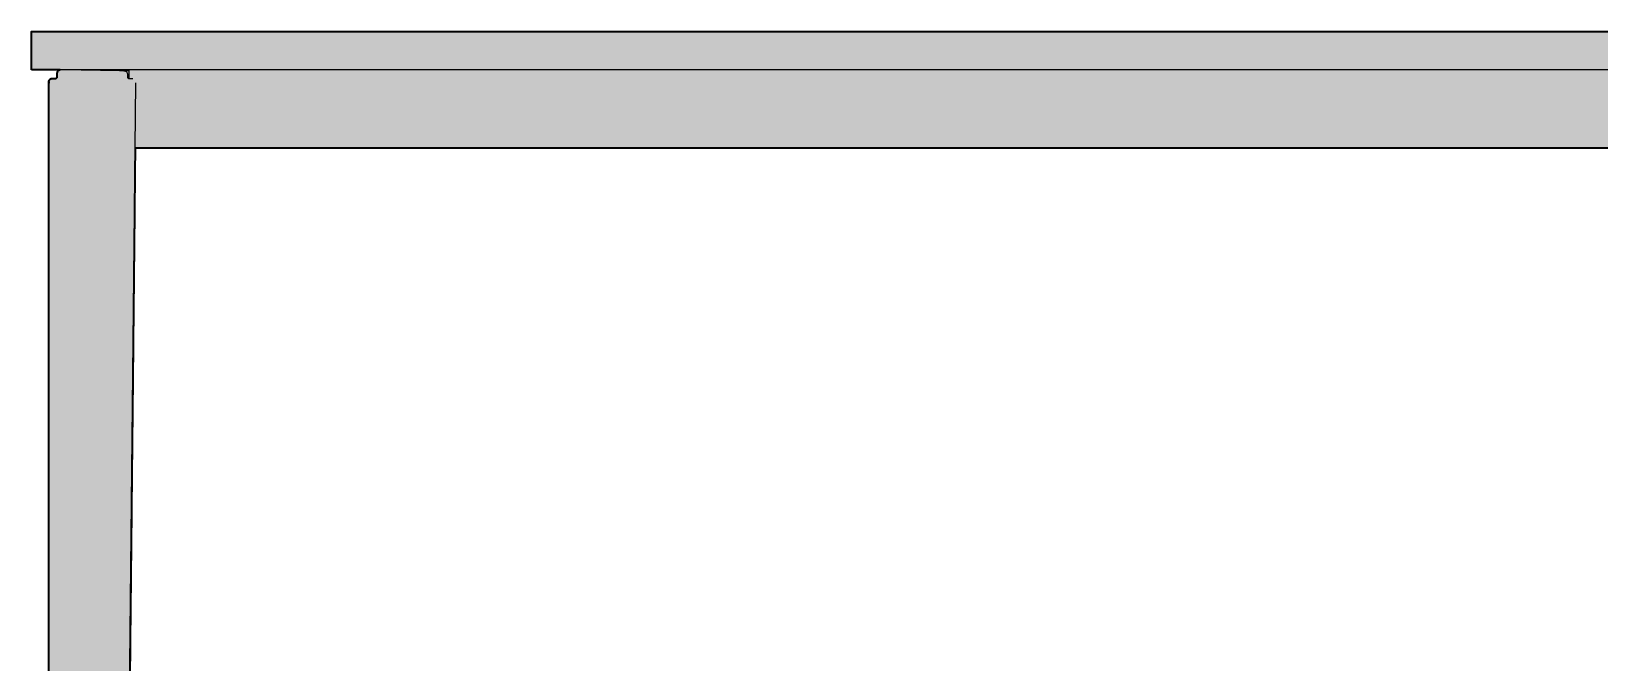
# Model space of a CAD drawing. Header units: millimetres. Extents: x 0 to 3025, y -1185 to 724.
# Drawn here: x 66 to 966, y 362 to 724 of the extents above; entities that cross this region are included whole.
import ezdxf

# ---------------------------------------------------------------- set-up
doc = ezdxf.new("R2010")
doc.units = ezdxf.units.MM
doc.layers.add('Blocks', color=7, linetype='Continuous')
doc.layers.add('Blocks$Fill', color=7, linetype='Continuous', true_color=0xffffff)
doc.layers.add('Blocks$Inner', color=7, linetype='Continuous', lineweight=25, true_color=0x007f00)
doc.layers.add('Blocks$Outline', color=7, linetype='Continuous', lineweight=35, true_color=0xff3f3f)

# ---------------------------------------------------------------- blocks, each defined once
blk = doc.blocks.new('Pluralis Office Desk Front')
at = {"layer": 'Blocks$Fill'}
blk.add_hatch(color=256, dxfattribs=at).paths.add_polyline_path([(65.88, 702.5), (65.88, 724.5), (105.88, 724.5), (1865.88, 724.5), (1865.88, 702.5), (1849.35, 702.5), (1849.42, 702.49), (1849.46, 702.48), (1849.49, 702.47), (1849.52, 702.46), (1849.56, 702.45), (1849.59, 702.44), (1849.63, 702.43), (1849.66, 702.42), (1849.69, 702.4), (1849.73, 702.39), (1849.76, 702.38), (1849.8, 702.36), (1849.83, 702.35), (1849.86, 702.33), (1849.9, 702.31), (1849.93, 702.3), (1849.96, 702.28), (1850, 702.26), (1850.03, 702.24), (1850.06, 702.22), (1850.09, 702.2), (1850.12, 702.18), (1850.16, 702.15), (1850.19, 702.13), (1850.22, 702.11), (1850.25, 702.08), (1850.28, 702.06), (1850.31, 702.03), (1850.33, 702.01), (1850.36, 701.98), (1850.39, 701.96), (1850.42, 701.93), (1850.45, 701.9), (1850.47, 701.87), (1850.5, 701.84), (1850.52, 701.81), (1850.55, 701.78), (1850.57, 701.75), (1850.59, 701.72), (1850.62, 701.69), (1850.64, 701.66), (1850.66, 701.62), (1850.68, 701.59), (1850.7, 701.56), (1850.72, 701.52), (1850.74, 701.49), (1850.76, 701.46), (1850.78, 701.42), (1850.79, 701.39), (1850.81, 701.35), (1850.82, 701.32), (1850.84, 701.28), (1850.85, 701.25), (1850.87, 701.21), (1850.88, 701.18), (1850.89, 701.14), (1850.9, 701.1), (1850.91, 701.07), (1850.92, 701.03), (1850.93, 701), (1850.94, 700.96), (1850.94, 700.92), (1850.95, 700.89), (1850.96, 700.84), (1850.97, 700.79), (1850.97, 700.74), (1850.98, 700.7), (1850.98, 700.65), (1850.99, 700.6), (1850.99, 700.55), (1850.99, 700.5), (1850.99, 698.52), (1850.99, 698.48), (1850.99, 698.45), (1850.99, 698.43), (1851, 698.41), (1851, 698.39), (1851, 698.37), (1851, 698.34), (1851.01, 698.32), (1851.01, 698.3), (1851.02, 698.28), (1851.03, 698.25), (1851.03, 698.23), (1851.04, 698.21), (1851.05, 698.19), (1851.05, 698.16), (1851.06, 698.14), (1851.07, 698.12), (1851.08, 698.1), (1851.09, 698.08), (1851.1, 698.06), (1851.12, 698.03), (1851.13, 698.01), (1851.14, 697.99), (1851.15, 697.97), (1851.17, 697.95), (1851.18, 697.93), (1851.2, 697.91), (1851.21, 697.89), (1851.23, 697.87), (1851.24, 697.85), (1851.26, 697.84), (1851.28, 697.82), (1851.29, 697.8), (1851.31, 697.78), (1851.33, 697.77), (1851.35, 697.75), (1851.37, 697.74), (1851.39, 697.72), (1851.41, 697.71), (1851.43, 697.69), (1851.45, 697.68), (1851.47, 697.67), (1851.49, 697.65), (1851.51, 697.64), (1851.53, 697.63), (1851.55, 697.62), (1851.58, 697.61), (1851.6, 697.6), (1851.62, 697.59), (1851.64, 697.58), (1851.66, 697.57), (1851.69, 697.57), (1851.71, 697.56), (1851.73, 697.55), (1851.75, 697.55), (1851.78, 697.54), (1851.8, 697.54), (1851.82, 697.53), (1851.84, 697.53), (1851.86, 697.53), (1851.89, 697.52), (1851.91, 697.52), (1851.93, 697.52), (1851.95, 697.52), (1851.97, 697.52), (1853.58, 697.49), (1853.71, 697.49), (1853.85, 697.48), (1853.98, 697.47), (1854.12, 697.45), (1854.16, 697.45), (1854.2, 697.44), (1854.24, 697.44), (1854.28, 697.43), (1854.33, 697.42), (1854.37, 697.41), (1854.41, 697.4), (1854.45, 697.39), (1854.49, 697.37), (1854.54, 697.36), (1854.58, 697.34), (1854.62, 697.33), (1854.66, 697.31), (1854.7, 697.29), (1854.75, 697.27), (1854.79, 697.25), (1854.83, 697.23), (1854.87, 697.21), (1854.91, 697.19), (1854.95, 697.16), (1854.99, 697.14), (1855.03, 697.11), (1855.06, 697.08), (1855.1, 697.06), (1855.14, 697.03), (1855.17, 697), (1855.21, 696.96), (1855.25, 696.93), (1855.28, 696.9), (1855.31, 696.87), (1855.35, 696.83), (1855.38, 696.8), (1855.41, 696.76), (1855.44, 696.72), (1855.47, 696.69), (1855.5, 696.65), (1855.52, 696.61), (1855.55, 696.57), (1855.58, 696.53), (1855.6, 696.49), (1855.63, 696.45), (1855.65, 696.41), (1855.67, 696.37), (1855.69, 696.33), (1855.71, 696.28), (1855.73, 696.24), (1855.74, 696.2), (1855.76, 696.16), (1855.78, 696.11), (1855.79, 696.07), (1855.8, 696.03), (1855.82, 695.98), (1855.83, 695.94), (1855.84, 695.9), (1855.85, 695.85), (1855.85, 695.81), (1855.86, 695.77), (1855.87, 695.72), (1855.87, 695.68), (1855.88, 695.64), (1855.88, 695.59), (1855.88, 695.55), (1855.88, 695.51), (1855.88, 695.47), (1855.88, 695.03), (1855.88, 694.95), (1855.88, 694.9), (1855.88, 10.41), (1855.88, 4.5), (1855.88, 4.5), (1855.85, 4.5), (1855.68, 4.5), (1853.38, 4.5), (1848.64, 4.5), (1851.43, 2.19), (1851.45, 2.17), (1851.47, 2.16), (1851.48, 2.14), (1851.5, 2.13), (1851.52, 2.11), (1851.53, 2.1), (1851.55, 2.08), (1851.56, 2.06), (1851.58, 2.04), (1851.59, 2.03), (1851.61, 2.01), (1851.62, 1.99), (1851.64, 1.97), (1851.65, 1.95), (1851.67, 1.93), (1851.68, 1.91), (1851.69, 1.89), (1851.7, 1.87), (1851.72, 1.85), (1851.73, 1.83), (1851.74, 1.81), (1851.75, 1.79), (1851.76, 1.77), (1851.77, 1.74), (1851.78, 1.72), (1851.79, 1.7), (1851.8, 1.68), (1851.81, 1.65), (1851.82, 1.63), (1851.82, 1.61), (1851.83, 1.58), (1851.84, 1.56), (1851.84, 1.54), (1851.85, 1.51), (1851.85, 1.49), (1851.86, 1.47), (1851.86, 1.44), (1851.87, 1.42), (1851.87, 1.39), (1851.87, 1.37), (1851.88, 1.35), (1851.88, 1.32), (1851.88, 1.3), (1851.88, 1.27), (1851.88, 1.25), (1851.88, 1.23), (1851.88, 1.2), (1851.88, 1.18), (1851.88, 1.15), (1851.88, 1.13), (1851.87, 1.11), (1851.87, 1.08), (1851.87, 1.06), (1851.87, 1.04), (1851.86, 1.01), (1851.86, 0.99), (1851.85, 0.97), (1851.85, 0.95), (1851.84, 0.92), (1851.84, 0.9), (1851.83, 0.88), (1851.82, 0.86), (1851.82, 0.84), (1851.81, 0.82), (1851.8, 0.8), (1851.79, 0.77), (1851.78, 0.75), (1851.77, 0.73), (1851.77, 0.71), (1851.76, 0.69), (1851.74, 0.67), (1851.73, 0.65), (1851.72, 0.63), (1851.71, 0.61), (1851.7, 0.59), (1851.69, 0.57), (1851.67, 0.55), (1851.66, 0.53), (1851.65, 0.51), (1851.63, 0.49), (1851.62, 0.47), (1851.6, 0.46), (1851.59, 0.44), (1851.57, 0.42), (1851.56, 0.4), (1851.54, 0.38), (1851.52, 0.37), (1851.51, 0.35), (1851.49, 0.33), (1851.47, 0.32), (1851.45, 0.3), (1851.43, 0.28), (1851.41, 0.27), (1851.4, 0.25), (1851.38, 0.24), (1851.36, 0.22), (1851.34, 0.21), (1851.32, 0.2), (1851.29, 0.18), (1851.27, 0.17), (1851.25, 0.16), (1851.23, 0.15), (1851.21, 0.14), (1851.19, 0.13), (1851.17, 0.12), (1851.14, 0.11), (1851.12, 0.1), (1851.1, 0.09), (1851.08, 0.08), (1851.05, 0.07), (1851.03, 0.06), (1851.01, 0.05), (1850.99, 0.05), (1850.96, 0.04), (1850.94, 0.04), (1850.92, 0.03), (1850.9, 0.03), (1850.87, 0.02), (1850.85, 0.02), (1850.83, 0.01), (1850.8, 0.01), (1850.78, 0.01), (1850.76, 0.01), (1850.74, 0), (1850.71, 0), (1850.69, 0), (1850.67, 0), (1850.65, 0), (1818.12, 0), (1818.09, 0), (1818.07, 0), (1818.05, 0), (1818.03, 0), (1818, 0.01), (1817.98, 0.01), (1817.96, 0.01), (1817.94, 0.01), (1817.91, 0.02), (1817.89, 0.02), (1817.87, 0.03), (1817.84, 0.03), (1817.82, 0.04), (1817.8, 0.04), (1817.78, 0.05), (1817.75, 0.05), (1817.73, 0.06), (1817.71, 0.07), (1817.69, 0.08), (1817.66, 0.09), (1817.64, 0.1), (1817.62, 0.11), (1817.6, 0.12), (1817.57, 0.13), (1817.55, 0.14), (1817.53, 0.15), (1817.51, 0.16), (1817.49, 0.17), (1817.47, 0.18), (1817.45, 0.2), (1817.43, 0.21), (1817.41, 0.22), (1817.39, 0.24), (1817.37, 0.25), (1817.35, 0.27), (1817.33, 0.28), (1817.31, 0.3), (1817.29, 0.32), (1817.27, 0.33), (1817.26, 0.35), (1817.24, 0.37), (1817.22, 0.38), (1817.21, 0.4), (1817.19, 0.42), (1817.17, 0.44), (1817.16, 0.46), (1817.14, 0.47), (1817.13, 0.49), (1817.12, 0.51), (1817.1, 0.53), (1817.09, 0.55), (1817.08, 0.57), (1817.06, 0.59), (1817.05, 0.61), (1817.04, 0.63), (1817.03, 0.65), (1817.02, 0.67), (1817.01, 0.69), (1817, 0.71), (1816.99, 0.73), (1816.98, 0.75), (1816.97, 0.77), (1816.96, 0.8), (1816.95, 0.82), (1816.95, 0.84), (1816.94, 0.86), (1816.93, 0.88), (1816.93, 0.9), (1816.92, 0.92), (1816.92, 0.95), (1816.91, 0.97), (1816.91, 0.99), (1816.9, 1.01), (1816.9, 1.04), (1816.89, 1.06), (1816.89, 1.08), (1816.89, 1.11), (1816.89, 1.13), (1816.88, 1.15), (1816.88, 1.18), (1816.88, 1.2), (1816.88, 1.23), (1816.88, 1.25), (1816.88, 1.27), (1816.88, 1.3), (1816.88, 1.32), (1816.89, 1.35), (1816.89, 1.37), (1816.89, 1.39), (1816.89, 1.42), (1816.9, 1.44), (1816.9, 1.47), (1816.91, 1.49), (1816.91, 1.51), (1816.92, 1.54), (1816.92, 1.56), (1816.93, 1.58), (1816.94, 1.61), (1816.95, 1.63), (1816.95, 1.65), (1816.96, 1.68), (1816.97, 1.7), (1816.98, 1.72), (1816.99, 1.74), (1817, 1.77), (1817.01, 1.79), (1817.02, 1.81), (1817.03, 1.83), (1817.05, 1.85), (1817.06, 1.87), (1817.07, 1.89), (1817.08, 1.91), (1817.1, 1.93), (1817.11, 1.95), (1817.12, 1.97), (1817.14, 1.99), (1817.15, 2.01), (1817.17, 2.03), (1817.18, 2.04), (1817.2, 2.06), (1817.21, 2.08), (1817.23, 2.1), (1817.25, 2.11), (1817.26, 2.13), (1817.28, 2.14), (1817.29, 2.16), (1817.31, 2.17), (1817.33, 2.19), (1820.12, 4.5), (1812.88, 4.5), (1812.8, 12.76), (1806.33, 657.5), (125.43, 657.5), (118.97, 12.76), (118.88, 4.5), (111.65, 4.5), (114.44, 2.19), (114.45, 2.17), (114.47, 2.16), (114.49, 2.14), (114.5, 2.13), (114.52, 2.11), (114.54, 2.1), (114.55, 2.08), (114.57, 2.06), (114.58, 2.04), (114.6, 2.03), (114.61, 2.01), (114.63, 1.99), (114.64, 1.97), (114.66, 1.95), (114.67, 1.93), (114.68, 1.91), (114.7, 1.89), (114.71, 1.87), (114.72, 1.85), (114.73, 1.83), (114.74, 1.81), (114.75, 1.79), (114.77, 1.77), (114.78, 1.74), (114.78, 1.72), (114.79, 1.7), (114.8, 1.68), (114.81, 1.65), (114.82, 1.63), (114.83, 1.61), (114.83, 1.58), (114.84, 1.56), (114.85, 1.54), (114.85, 1.51), (114.86, 1.49), (114.86, 1.47), (114.87, 1.44), (114.87, 1.42), (114.87, 1.39), (114.88, 1.37), (114.88, 1.35), (114.88, 1.32), (114.88, 1.3), (114.88, 1.27), (114.88, 1.25), (114.88, 1.23), (114.88, 1.2), (114.88, 1.18), (114.88, 1.15), (114.88, 1.13), (114.88, 1.11), (114.88, 1.08), (114.87, 1.06), (114.87, 1.04), (114.86, 1.01), (114.86, 0.99), (114.86, 0.97), (114.85, 0.95), (114.84, 0.92), (114.84, 0.9), (114.83, 0.88), (114.83, 0.86), (114.82, 0.84), (114.81, 0.82), (114.8, 0.8), (114.8, 0.77), (114.79, 0.75), (114.78, 0.73), (114.77, 0.71), (114.76, 0.69), (114.75, 0.67), (114.74, 0.65), (114.73, 0.63), (114.72, 0.61), (114.7, 0.59), (114.69, 0.57), (114.68, 0.55), (114.66, 0.53), (114.65, 0.51), (114.64, 0.49), (114.62, 0.47), (114.61, 0.46), (114.59, 0.44), (114.58, 0.42), (114.56, 0.4), (114.54, 0.38), (114.53, 0.37), (114.51, 0.35), (114.49, 0.33), (114.47, 0.32), (114.46, 0.3), (114.44, 0.28), (114.42, 0.27), (114.4, 0.25), (114.38, 0.24), (114.36, 0.22), (114.34, 0.21), (114.32, 0.2), (114.3, 0.18), (114.28, 0.17), (114.26, 0.16), (114.24, 0.15), (114.21, 0.14), (114.19, 0.13), (114.17, 0.12), (114.15, 0.11), (114.13, 0.1), (114.1, 0.09), (114.08, 0.08), (114.06, 0.07), (114.04, 0.06), (114.01, 0.05), (113.99, 0.05), (113.97, 0.04), (113.94, 0.04), (113.92, 0.03), (113.9, 0.03), (113.88, 0.02), (113.85, 0.02), (113.83, 0.01), (113.81, 0.01), (113.78, 0.01), (113.76, 0.01), (113.74, 0), (113.72, 0), (113.69, 0), (113.67, 0), (113.65, 0), (81.12, 0), (81.1, 0), (81.08, 0), (81.05, 0), (81.03, 0), (81.01, 0.01), (80.99, 0.01), (80.96, 0.01), (80.94, 0.01), (80.92, 0.02), (80.89, 0.02), (80.87, 0.03), (80.85, 0.03), (80.82, 0.04), (80.8, 0.04), (80.78, 0.05), (80.76, 0.05), (80.73, 0.06), (80.71, 0.07), (80.69, 0.08), (80.67, 0.09), (80.64, 0.1), (80.62, 0.11), (80.6, 0.12), (80.58, 0.13), (80.56, 0.14), (80.53, 0.15), (80.51, 0.16), (80.49, 0.17), (80.47, 0.18), (80.45, 0.2), (80.43, 0.21), (80.41, 0.22), (80.39, 0.24), (80.37, 0.25), (80.35, 0.27), (80.33, 0.28), (80.31, 0.3), (80.3, 0.32), (80.28, 0.33), (80.26, 0.35), (80.24, 0.37), (80.23, 0.38), (80.21, 0.4), (80.19, 0.42), (80.18, 0.44), (80.16, 0.46), (80.15, 0.47), (80.13, 0.49), (80.12, 0.51), (80.1, 0.53), (80.09, 0.55), (80.08, 0.57), (80.07, 0.59), (80.05, 0.61), (80.04, 0.63), (80.03, 0.65), (80.02, 0.67), (80.01, 0.69), (80, 0.71), (79.99, 0.73), (79.98, 0.75), (79.97, 0.77), (79.97, 0.8), (79.96, 0.82), (79.95, 0.84), (79.94, 0.86), (79.94, 0.88), (79.93, 0.9), (79.92, 0.92), (79.92, 0.95), (79.91, 0.97), (79.91, 0.99), (79.9, 1.01), (79.9, 1.04), (79.9, 1.06), (79.89, 1.08), (79.89, 1.11), (79.89, 1.13), (79.89, 1.15), (79.89, 1.18), (79.89, 1.2), (79.88, 1.23), (79.88, 1.25), (79.89, 1.27), (79.89, 1.3), (79.89, 1.32), (79.89, 1.35), (79.89, 1.37), (79.89, 1.39), (79.9, 1.42), (79.9, 1.44), (79.91, 1.47), (79.91, 1.49), (79.92, 1.51), (79.92, 1.54), (79.93, 1.56), (79.94, 1.58), (79.94, 1.61), (79.95, 1.63), (79.96, 1.65), (79.97, 1.68), (79.98, 1.7), (79.98, 1.72), (79.99, 1.74), (80, 1.77), (80.02, 1.79), (80.03, 1.81), (80.04, 1.83), (80.05, 1.85), (80.06, 1.87), (80.07, 1.89), (80.09, 1.91), (80.1, 1.93), (80.11, 1.95), (80.13, 1.97), (80.14, 1.99), (80.16, 2.01), (80.17, 2.03), (80.19, 2.04), (80.2, 2.06), (80.22, 2.08), (80.23, 2.1), (80.25, 2.11), (80.27, 2.13), (80.28, 2.14), (80.3, 2.16), (80.32, 2.17), (80.33, 2.19), (83.12, 4.5), (78.38, 4.5), (77.2, 4.5), (75.91, 4.5), (75.89, 4.5), (75.88, 4.5), (75.88, 4.5), (75.88, 10.41), (75.88, 694.9), (75.88, 694.95), (75.88, 694.95), (75.88, 695.47), (75.88, 695.51), (75.88, 695.55), (75.89, 695.59), (75.89, 695.64), (75.89, 695.68), (75.9, 695.72), (75.91, 695.77), (75.91, 695.81), (75.92, 695.85), (75.93, 695.9), (75.94, 695.94), (75.95, 695.98), (75.96, 696.03), (75.98, 696.07), (75.99, 696.11), (76, 696.16), (76.02, 696.2), (76.04, 696.24), (76.06, 696.28), (76.08, 696.33), (76.1, 696.37), (76.12, 696.41), (76.14, 696.45), (76.16, 696.49), (76.19, 696.53), (76.21, 696.57), (76.24, 696.61), (76.27, 696.65), (76.3, 696.69), (76.33, 696.72), (76.36, 696.76), (76.39, 696.8), (76.42, 696.83), (76.45, 696.87), (76.49, 696.9), (76.52, 696.93), (76.56, 696.96), (76.59, 697), (76.63, 697.03), (76.66, 697.06), (76.7, 697.08), (76.74, 697.11), (76.78, 697.14), (76.82, 697.16), (76.86, 697.19), (76.9, 697.21), (76.94, 697.23), (76.98, 697.25), (77.02, 697.27), (77.06, 697.29), (77.1, 697.31), (77.15, 697.33), (77.19, 697.34), (77.23, 697.36), (77.27, 697.37), (77.31, 697.39), (77.36, 697.4), (77.4, 697.41), (77.44, 697.42), (77.48, 697.43), (77.52, 697.44), (77.56, 697.44), (77.61, 697.45), (77.65, 697.45), (77.78, 697.47), (77.92, 697.48), (78.05, 697.49), (78.19, 697.49), (79.79, 697.52), (79.82, 697.52), (79.84, 697.52), (79.86, 697.52), (79.88, 697.53), (79.91, 697.53), (79.93, 697.53), (79.95, 697.53), (79.97, 697.54), (80, 697.54), (80.02, 697.55), (80.04, 697.56), (80.07, 697.56), (80.09, 697.57), (80.11, 697.58), (80.13, 697.59), (80.16, 697.59), (80.18, 697.6), (80.2, 697.61), (80.22, 697.63), (80.25, 697.64), (80.27, 697.65), (80.29, 697.66), (80.31, 697.67), (80.33, 697.69), (80.35, 697.7), (80.37, 697.72), (80.39, 697.73), (80.41, 697.75), (80.43, 697.77), (80.45, 697.78), (80.47, 697.8), (80.49, 697.82), (80.51, 697.84), (80.52, 697.86), (80.54, 697.88), (80.56, 697.89), (80.57, 697.91), (80.59, 697.94), (80.6, 697.96), (80.62, 697.98), (80.63, 698), (80.64, 698.02), (80.66, 698.04), (80.67, 698.06), (80.68, 698.09), (80.69, 698.11), (80.7, 698.13), (80.71, 698.15), (80.72, 698.18), (80.72, 698.2), (80.73, 698.22), (80.74, 698.25), (80.74, 698.27), (80.75, 698.29), (80.76, 698.32), (80.76, 698.34), (80.76, 698.36), (80.77, 698.38), (80.77, 698.41), (80.77, 698.43), (80.77, 698.45), (80.78, 698.48), (80.78, 698.5), (80.78, 698.52), (80.78, 700.5), (80.78, 700.55), (80.78, 700.6), (80.78, 700.65), (80.79, 700.7), (80.79, 700.74), (80.8, 700.79), (80.81, 700.84), (80.81, 700.89), (80.82, 700.92), (80.83, 700.96), (80.84, 701), (80.85, 701.03), (80.86, 701.07), (80.87, 701.1), (80.88, 701.14), (80.89, 701.18), (80.9, 701.21), (80.91, 701.25), (80.93, 701.28), (80.94, 701.32), (80.96, 701.35), (80.97, 701.39), (80.99, 701.42), (81.01, 701.46), (81.03, 701.49), (81.04, 701.52), (81.06, 701.56), (81.08, 701.59), (81.11, 701.62), (81.13, 701.66), (81.15, 701.69), (81.17, 701.72), (81.2, 701.75), (81.22, 701.78), (81.24, 701.81), (81.27, 701.84), (81.29, 701.87), (81.32, 701.9), (81.35, 701.93), (81.38, 701.96), (81.4, 701.98), (81.43, 702.01), (81.46, 702.03), (81.49, 702.06), (81.52, 702.08), (81.55, 702.11), (81.58, 702.13), (81.61, 702.15), (81.64, 702.18), (81.67, 702.2), (81.71, 702.22), (81.74, 702.24), (81.77, 702.26), (81.8, 702.28), (81.84, 702.3), (81.87, 702.31), (81.9, 702.33), (81.94, 702.35), (81.97, 702.36), (82, 702.38), (82.04, 702.39), (82.07, 702.4), (82.11, 702.42), (82.14, 702.43), (82.17, 702.44), (82.21, 702.45), (82.24, 702.46), (82.28, 702.47), (82.31, 702.48), (82.34, 702.49), (82.41, 702.5)], flags=0)
at = {"layer": 'Blocks$Inner'}
for p, q in [((121.88, 702.5), (121.88, 697.49)), ((75.88, 695.47), (75.88, 694.95)), ((75.88, 694.9), (75.88, 10.41)), ((79.79, 697.52), (78.19, 697.49)), ((80.78, 698.46), (80.78, 700.53)), ((80.78, 700.5), (80.78, 698.37)), ((118.97, 12.76), (125.81, 694.93)), ((121.88, 701.85), (119.02, 701.9)), ((120.98, 699.9), (120.98, 698.48)), ((121.97, 697.48), (123.35, 697.46)), ((1806.33, 657.5), (125.43, 657.5))]:
    blk.add_line(p, q, dxfattribs=at)
blk.add_lwpolyline([(65.88, 702.5), (65.88, 724.5), (105.88, 724.5), (1825.88, 724.5), (1865.88, 724.5), (1865.88, 702.5), (1825.88, 702.5), (105.88, 702.5)], close=True, dxfattribs=at)
at = {"layer": 'Blocks$Inner', "extrusion": (0, 0, -1)}
for centre, radius, start, end in [((-82.78, 700.53), 2, 0, 79.32427), ((-79.78, 698.52), 1, 180, 269.00643), ((-79.78, 698.48), 1, 180, 268.90279)]:
    blk.add_arc(centre, radius, start, end, dxfattribs=at)
at = {"layer": 'Blocks$Inner'}
for centre, radius, start, end in [((77.88, 695.47), 2, 96.75529, 180), ((78.28, 692.08), 5.41, 90.99356, 96.75529), ((82.78, 700.5), 2, 168.79845, 180)]:
    blk.add_arc(centre, radius, start, end, dxfattribs=at)
for points, knots in [([(119.02, 701.9), (119.01, 701.9), (119.01, 701.9), (119.01, 701.9), (119.01, 701.9), (119.01, 701.9), (119.01, 701.9), (119.01, 701.9), (119.01, 701.9), (119, 701.9), (119, 701.9), (119, 701.9), (119, 701.9), (119, 701.9), (118.99, 701.9), (118.99, 701.9), (118.99, 701.9), (118.99, 701.9), (118.99, 701.9), (118.99, 701.9), (118.98, 701.9), (118.98, 701.9), (118.98, 701.9), (118.97, 701.9), (118.97, 701.9), (118.96, 701.9), (118.96, 701.9), (118.96, 701.9), (118.96, 701.9), (118.95, 701.9), (118.95, 701.9), (118.94, 701.9), (118.93, 701.9), (118.91, 701.9), (118.91, 701.9), (118.9, 701.9), (118.89, 701.9), (118.88, 701.9), (118.86, 701.91), (118.83, 701.91), (118.82, 701.91), (118.82, 701.91), (118.81, 701.91), (118.78, 701.91), (118.75, 701.91), (118.72, 701.91), (118.71, 701.91), (118.7, 701.91), (118.69, 701.91), (118.66, 701.91), (118.63, 701.91), (118.59, 701.91), (118.59, 701.91), (118.58, 701.91), (118.58, 701.91), (118.57, 701.91), (118.56, 701.91), (118.55, 701.91), (118.51, 701.91), (118.46, 701.91), (118.41, 701.91), (118.41, 701.91), (118.4, 701.91), (118.39, 701.91), (118.34, 701.91), (118.29, 701.92), (118.24, 701.92), (118.23, 701.92), (118.22, 701.92), (118.21, 701.92), (118.16, 701.92), (118.12, 701.92), (118.07, 701.92), (118.06, 701.92), (118.06, 701.92), (118.05, 701.92), (118.04, 701.92), (118.03, 701.92), (118.02, 701.92), (117.98, 701.92), (117.94, 701.92), (117.89, 701.92), (117.88, 701.92), (117.87, 701.92), (117.85, 701.92), (117.84, 701.92), (117.84, 701.92), (117.83, 701.92), (117.78, 701.92), (117.74, 701.92), (117.69, 701.93), (117.67, 701.93), (117.66, 701.93), (117.65, 701.93), (117.64, 701.93), (117.64, 701.93), (117.63, 701.93), (117.57, 701.93), (117.5, 701.93), (117.44, 701.93), (117.43, 701.93), (117.43, 701.93), (117.42, 701.93), (117.36, 701.93), (117.3, 701.93), (117.25, 701.93), (117.24, 701.93), (117.23, 701.93), (117.22, 701.93), (117.22, 701.93), (117.21, 701.93), (117.21, 701.93), (117.14, 701.94), (117.07, 701.94), (117.01, 701.94), (117, 701.94), (117, 701.94), (117, 701.94), (116.93, 701.94), (116.86, 701.94), (116.8, 701.94), (116.75, 701.94), (116.7, 701.94), (116.66, 701.94), (116.64, 701.94), (116.61, 701.94), (116.59, 701.94), (116.54, 701.95), (116.49, 701.95), (116.44, 701.95), (116.42, 701.95), (116.4, 701.95), (116.38, 701.95), (116.38, 701.95), (116.38, 701.95), (116.38, 701.95), (116.31, 701.95), (116.24, 701.95), (116.17, 701.95), (116.17, 701.95), (116.16, 701.95), (116.16, 701.95), (116.09, 701.95), (116.02, 701.95), (115.95, 701.96), (115.94, 701.96), (115.94, 701.96), (115.93, 701.96), (115.86, 701.96), (115.79, 701.96), (115.71, 701.96), (115.71, 701.96), (115.7, 701.96), (115.69, 701.96), (115.63, 701.96), (115.57, 701.96), (115.5, 701.96), (115.49, 701.96), (115.48, 701.96), (115.47, 701.96), (115.46, 701.96), (115.46, 701.96), (115.45, 701.96), (115.4, 701.97), (115.35, 701.97), (115.29, 701.97), (115.27, 701.97), (115.24, 701.97), (115.22, 701.97), (115.21, 701.97), (115.2, 701.97), (115.19, 701.97), (115.14, 701.97), (115.09, 701.97), (115.03, 701.97), (115, 701.97), (114.97, 701.97), (114.94, 701.97), (114.92, 701.97), (114.91, 701.97), (114.9, 701.97), (114.83, 701.98), (114.76, 701.98), (114.68, 701.98), (114.66, 701.98), (114.63, 701.98), (114.61, 701.98), (114.59, 701.98), (114.57, 701.98), (114.56, 701.98), (114.49, 701.98), (114.42, 701.98), (114.35, 701.98), (114.31, 701.98), (114.27, 701.99), (114.23, 701.99), (114.21, 701.99), (114.19, 701.99), (114.16, 701.99), (114.05, 701.99), (113.93, 701.99), (113.82, 701.99), (113.79, 701.99), (113.76, 701.99), (113.73, 701.99), (113.65, 702), (113.57, 702), (113.48, 702), (113.45, 702), (113.42, 702), (113.38, 702), (113.35, 702), (113.32, 702), (113.29, 702), (113.18, 702), (113.07, 702.01), (112.95, 702.01), (112.92, 702.01), (112.89, 702.01), (112.86, 702.01), (112.75, 702.01), (112.64, 702.01), (112.53, 702.02), (112.49, 702.02), (112.46, 702.02), (112.43, 702.02), (112.32, 702.02), (112.21, 702.02), (112.1, 702.02), (112.07, 702.02), (112.03, 702.02), (111.99, 702.03), (111.89, 702.03), (111.78, 702.03), (111.68, 702.03), (111.64, 702.03), (111.6, 702.03), (111.56, 702.03), (111.45, 702.03), (111.35, 702.04), (111.24, 702.04), (111.2, 702.04), (111.16, 702.04), (111.11, 702.04), (111.01, 702.04), (110.9, 702.04), (110.8, 702.05), (110.75, 702.05), (110.7, 702.05), (110.65, 702.05), (110.55, 702.05), (110.44, 702.05), (110.34, 702.05), (110.29, 702.05), (110.23, 702.06), (110.18, 702.06), (110.08, 702.06), (109.97, 702.06), (109.87, 702.06), (109.81, 702.06), (109.75, 702.06), (109.7, 702.07), (109.59, 702.07), (109.49, 702.07), (109.38, 702.07), (109.32, 702.07), (109.26, 702.07), (109.2, 702.07), (109.1, 702.08), (108.99, 702.08), (108.89, 702.08), (108.82, 702.08), (108.76, 702.08), (108.69, 702.08), (108.59, 702.08), (108.49, 702.09), (108.38, 702.09), (108.31, 702.09), (108.24, 702.09), (108.17, 702.09), (108.06, 702.09), (107.96, 702.1), (107.85, 702.1), (107.77, 702.1), (107.69, 702.1), (107.61, 702.1), (107.51, 702.1), (107.4, 702.11), (107.28, 702.11), (107.2, 702.11), (107.11, 702.11), (107.02, 702.11), (106.9, 702.11), (106.78, 702.12), (106.66, 702.12), (106.56, 702.12), (106.46, 702.12), (106.35, 702.12), (106.23, 702.13), (106.11, 702.13), (105.98, 702.13), (105.86, 702.13), (105.75, 702.13), (105.63, 702.14), (105.5, 702.14), (105.37, 702.14), (105.23, 702.14), (105.11, 702.15), (104.98, 702.15), (104.86, 702.15), (104.85, 702.15), (104.85, 702.15), (104.84, 702.15), (104.71, 702.15), (104.57, 702.15), (104.44, 702.16), (104.3, 702.16), (104.16, 702.16), (104.02, 702.16), (103.9, 702.17), (103.77, 702.17), (103.64, 702.17), (103.5, 702.17), (103.36, 702.18), (103.22, 702.18), (103.1, 702.18), (102.98, 702.18), (102.86, 702.18), (102.72, 702.19), (102.58, 702.19), (102.44, 702.19), (102.32, 702.19), (102.21, 702.2), (102.1, 702.2), (101.95, 702.2), (101.81, 702.2), (101.66, 702.21), (101.55, 702.21), (101.45, 702.21), (101.34, 702.21), (101.19, 702.21), (101.04, 702.22), (100.89, 702.22), (100.78, 702.22), (100.68, 702.22), (100.58, 702.22), (100.42, 702.23), (100.27, 702.23), (100.11, 702.23), (100.02, 702.23), (99.92, 702.24), (99.82, 702.24), (99.66, 702.24), (99.5, 702.24), (99.34, 702.25), (99.25, 702.25), (99.16, 702.25), (99.06, 702.25), (98.9, 702.25), (98.74, 702.26), (98.58, 702.26), (98.49, 702.26), (98.4, 702.26), (98.31, 702.26), (98.14, 702.27), (97.98, 702.27), (97.81, 702.27), (97.73, 702.27), (97.65, 702.28), (97.56, 702.28), (97.39, 702.28), (97.22, 702.28), (97.05, 702.29), (96.97, 702.29), (96.89, 702.29), (96.82, 702.29), (96.64, 702.29), (96.47, 702.3), (96.29, 702.3), (96.22, 702.3), (96.15, 702.3), (96.07, 702.3), (95.9, 702.31), (95.72, 702.31), (95.54, 702.31), (95.47, 702.31), (95.41, 702.31), (95.34, 702.32), (95.16, 702.32), (94.97, 702.32), (94.79, 702.33), (94.73, 702.33), (94.67, 702.33), (94.61, 702.33), (94.42, 702.33), (94.24, 702.34), (94.05, 702.34), (93.99, 702.34), (93.94, 702.34), (93.88, 702.34), (93.69, 702.34), (93.5, 702.35), (93.32, 702.35), (93.26, 702.35), (93.21, 702.35), (93.16, 702.35), (92.97, 702.36), (92.77, 702.36), (92.58, 702.36), (92.54, 702.36), (92.49, 702.37), (92.44, 702.37), (92.24, 702.37), (92.05, 702.37), (91.85, 702.38), (91.81, 702.38), (91.77, 702.38), (91.72, 702.38), (91.54, 702.38), (91.35, 702.39), (91.17, 702.39), (91.15, 702.39), (91.14, 702.39), (91.12, 702.39), (91.08, 702.39), (91.04, 702.39), (91, 702.39), (90.82, 702.39), (90.63, 702.4), (90.44, 702.4), (90.42, 702.4), (90.4, 702.4), (90.38, 702.4), (90.35, 702.4), (90.31, 702.4), (90.27, 702.4), (90.06, 702.41), (89.84, 702.41), (89.62, 702.42), (89.59, 702.42), (89.56, 702.42), (89.52, 702.42), (89.33, 702.42), (89.14, 702.42), (88.95, 702.43), (88.91, 702.43), (88.87, 702.43), (88.84, 702.43), (88.81, 702.43), (88.78, 702.43), (88.75, 702.43), (88.51, 702.43), (88.28, 702.44), (88.04, 702.44), (88.02, 702.44), (87.99, 702.44), (87.97, 702.44), (87.8, 702.45), (87.63, 702.45), (87.46, 702.45), (87.39, 702.45), (87.31, 702.46), (87.24, 702.46), (87.22, 702.46), (87.21, 702.46), (87.19, 702.46), (87.01, 702.46), (86.83, 702.46), (86.66, 702.47), (86.6, 702.47), (86.53, 702.47), (86.47, 702.47), (86.45, 702.47), (86.44, 702.47), (86.42, 702.47), (86.27, 702.47), (86.12, 702.48), (85.97, 702.48), (85.88, 702.48), (85.78, 702.48), (85.69, 702.48), (85.68, 702.48), (85.67, 702.48), (85.66, 702.48), (85.41, 702.49), (85.15, 702.49), (84.87, 702.5), (84.86, 702.5), (84.86, 702.5), (84.85, 702.5), (84.83, 702.5), (84.81, 702.5), (84.78, 702.5)], [0.1128225, 0.1128225, 0.1128225, 0.1128225, 0.1222793, 0.1222793, 0.1222793, 0.1265258, 0.1265258, 0.1265258, 0.136241, 0.136241, 0.136241, 0.140229, 0.140229, 0.140229, 0.148307, 0.148307, 0.148307, 0.1501955, 0.1501955, 0.1501955, 0.1539323, 0.1539323, 0.1539323, 0.1611256, 0.1611256, 0.1611256, 0.1641265, 0.1641265, 0.1641265, 0.1676356, 0.1676356, 0.1676356, 0.1780424, 0.1780424, 0.1780424, 0.1813389, 0.1813389, 0.1813389, 0.1920322, 0.1920322, 0.1920322, 0.1950422, 0.1950422, 0.1950422, 0.2060418, 0.2060418, 0.2060418, 0.2087455, 0.2087455, 0.2087455, 0.2182606, 0.2182606, 0.2182606, 0.2199803, 0.2199803, 0.2199803, 0.2224487, 0.2224487, 0.2224487, 0.2339218, 0.2339218, 0.2339218, 0.236152, 0.236152, 0.236152, 0.2478823, 0.2478823, 0.2478823, 0.2498553, 0.2498553, 0.2498553, 0.2603793, 0.2603793, 0.2603793, 0.2618418, 0.2618418, 0.2618418, 0.2635586, 0.2635586, 0.2635586, 0.2728324, 0.2728324, 0.2728324, 0.275792, 0.275792, 0.275792, 0.2772619, 0.2772619, 0.2772619, 0.2870667, 0.2870667, 0.2870667, 0.2897374, 0.2897374, 0.2897374, 0.2909652, 0.2909652, 0.2909652, 0.3036964, 0.3036964, 0.3036964, 0.3046684, 0.3046684, 0.3046684, 0.3160182, 0.3160182, 0.3160182, 0.3176686, 0.3176686, 0.3176686, 0.3183717, 0.3183717, 0.3183717, 0.3316301, 0.3316301, 0.3316301, 0.332075, 0.332075, 0.332075, 0.3455781, 0.3455781, 0.3455781, 0.3549761, 0.3549761, 0.3549761, 0.3595216, 0.3595216, 0.3595216, 0.3696023, 0.3696023, 0.3696023, 0.3731848, 0.3731848, 0.3731848, 0.3734745, 0.3734745, 0.3734745, 0.3868881, 0.3868881, 0.3868881, 0.3874304, 0.3874304, 0.3874304, 0.4005914, 0.4005914, 0.4005914, 0.4013996, 0.4013996, 0.4013996, 0.4142947, 0.4142947, 0.4142947, 0.4153692, 0.4153692, 0.4153692, 0.4263334, 0.4263334, 0.4263334, 0.427998, 0.427998, 0.427998, 0.4293253, 0.4293253, 0.4293253, 0.4376493, 0.4376493, 0.4376493, 0.4417013, 0.4417013, 0.4417013, 0.4432625, 0.4432625, 0.4432625, 0.4508163, 0.4508163, 0.4508163, 0.4554045, 0.4554045, 0.4554045, 0.4571838, 0.4571838, 0.4571838, 0.4662325, 0.4662325, 0.4662325, 0.4691078, 0.4691078, 0.4691078, 0.4711401, 0.4711401, 0.4711401, 0.4785953, 0.4785953, 0.4785953, 0.4828111, 0.4828111, 0.4828111, 0.4851472, 0.4851472, 0.4851472, 0.4965144, 0.4965144, 0.4965144, 0.4991241, 0.4991241, 0.4991241, 0.5071715, 0.5071715, 0.5071715, 0.5102177, 0.5102177, 0.5102177, 0.5130636, 0.5130636, 0.5130636, 0.523921, 0.523921, 0.523921, 0.5270048, 0.5270048, 0.5270048, 0.5376242, 0.5376242, 0.5376242, 0.5409569, 0.5409569, 0.5409569, 0.5513275, 0.5513275, 0.5513275, 0.5549101, 0.5549101, 0.5549101, 0.5650308, 0.5650308, 0.5650308, 0.5688624, 0.5688624, 0.5688624, 0.5787341, 0.5787341, 0.5787341, 0.5828229, 0.5828229, 0.5828229, 0.5924374, 0.5924374, 0.5924374, 0.5967849, 0.5967849, 0.5967849, 0.6061406, 0.6061406, 0.6061406, 0.6107407, 0.6107407, 0.6107407, 0.6198439, 0.6198439, 0.6198439, 0.6246949, 0.6246949, 0.6246949, 0.6335472, 0.6335472, 0.6335472, 0.6386558, 0.6386558, 0.6386558, 0.6472505, 0.6472505, 0.6472505, 0.6526105, 0.6526105, 0.6526105, 0.6609538, 0.6609538, 0.6609538, 0.666559, 0.666559, 0.666559, 0.6746571, 0.6746571, 0.6746571, 0.6805054, 0.6805054, 0.6805054, 0.6883603, 0.6883603, 0.6883603, 0.6944621, 0.6944621, 0.6944621, 0.7020636, 0.7020636, 0.7020636, 0.7084259, 0.7084259, 0.7084259, 0.7157669, 0.7157669, 0.7157669, 0.7223908, 0.7223908, 0.7223908, 0.7294702, 0.7294702, 0.7294702, 0.7360088, 0.7360088, 0.7360088, 0.7363662, 0.7363662, 0.7363662, 0.7431735, 0.7431735, 0.7431735, 0.7503307, 0.7503307, 0.7503307, 0.7568768, 0.7568768, 0.7568768, 0.7642646, 0.7642646, 0.7642646, 0.77058, 0.77058, 0.77058, 0.7782015, 0.7782015, 0.7782015, 0.7842833, 0.7842833, 0.7842833, 0.7921619, 0.7921619, 0.7921619, 0.7979866, 0.7979866, 0.7979866, 0.8061282, 0.8061282, 0.8061282, 0.8116899, 0.8116899, 0.8116899, 0.8200844, 0.8200844, 0.8200844, 0.8253932, 0.8253932, 0.8253932, 0.8340377, 0.8340377, 0.8340377, 0.8390964, 0.8390964, 0.8390964, 0.8479935, 0.8479935, 0.8479935, 0.8527997, 0.8527997, 0.8527997, 0.8619516, 0.8619516, 0.8619516, 0.866503, 0.866503, 0.866503, 0.8759071, 0.8759071, 0.8759071, 0.8802063, 0.8802063, 0.8802063, 0.8898627, 0.8898627, 0.8898627, 0.8939096, 0.8939096, 0.8939096, 0.9038196, 0.9038196, 0.9038196, 0.9076129, 0.9076129, 0.9076129, 0.917776, 0.917776, 0.917776, 0.9213161, 0.9213161, 0.9213161, 0.9317313, 0.9317313, 0.9317313, 0.9350194, 0.9350194, 0.9350194, 0.9456868, 0.9456868, 0.9456868, 0.9487227, 0.9487227, 0.9487227, 0.9596439, 0.9596439, 0.9596439, 0.962426, 0.962426, 0.962426, 0.9735984, 0.9735984, 0.9735984, 0.9761293, 0.9761293, 0.9761293, 0.9867467, 0.9867467, 0.9867467, 0.9875514, 0.9875514, 0.9875514, 0.9898326, 0.9898326, 0.9898326, 1.0004888, 1.0004888, 1.0004888, 1.0015088, 1.0015088, 1.0015088, 1.0035358, 1.0035358, 1.0035358, 1.0154705, 1.0154705, 1.0154705, 1.0172391, 1.0172391, 1.0172391, 1.0273982, 1.0273982, 1.0273982, 1.029428, 1.029428, 1.029428, 1.0309424, 1.0309424, 1.0309424, 1.0433849, 1.0433849, 1.0433849, 1.0446457, 1.0446457, 1.0446457, 1.0536018, 1.0536018, 1.0536018, 1.0573395, 1.0573395, 1.0573395, 1.058349, 1.058349, 1.058349, 1.0677713, 1.0677713, 1.0677713, 1.0712884, 1.0712884, 1.0712884, 1.0720522, 1.0720522, 1.0720522, 1.0802234, 1.0802234, 1.0802234, 1.0852443, 1.0852443, 1.0852443, 1.0857555, 1.0857555, 1.0857555, 1.0992049, 1.0992049, 1.0992049, 1.0994588, 1.0994588, 1.0994588, 1.1005826, 1.1005826, 1.1005826, 1.1005826]), ([(78.34, 697.45), (78.29, 697.45), (78.25, 697.45), (78.16, 697.45), (78.11, 697.45), (78.02, 697.44), (77.98, 697.44), (77.9, 697.43), (77.87, 697.43), (77.8, 697.42), (77.75, 697.42), (77.65, 697.4), (77.6, 697.39), (77.51, 697.37), (77.46, 697.36), (77.39, 697.34), (77.37, 697.34), (77.31, 697.31), (77.26, 697.3), (77.16, 697.26), (77.11, 697.24), (77.01, 697.19), (76.96, 697.16), (76.86, 697.1), (76.81, 697.07), (76.71, 697), (76.66, 696.96), (76.58, 696.88), (76.54, 696.84), (76.45, 696.76), (76.41, 696.72), (76.34, 696.62), (76.3, 696.57), (76.23, 696.48), (76.2, 696.43), (76.15, 696.33), (76.12, 696.28), (76.08, 696.18), (76.06, 696.13), (76.02, 696.03), (76, 695.98), (75.97, 695.88), (75.96, 695.84), (75.94, 695.74), (75.93, 695.69), (75.91, 695.59), (75.91, 695.55), (75.9, 695.48), (75.9, 695.46), (75.89, 695.4), (75.89, 695.35), (75.89, 695.26), (75.89, 695.22), (75.88, 695.13), (75.88, 695.09), (75.88, 695.01), (75.88, 694.98), (75.88, 694.95)], [0.268077, 0.268077, 0.268077, 0.268077, 0.3016512, 0.3016512, 0.3356034, 0.3356034, 0.3702295, 0.3702295, 0.393077, 0.393077, 0.4294381, 0.4294381, 0.4665341, 0.4665341, 0.5047807, 0.5047807, 0.518077, 0.518077, 0.5567969, 0.5567969, 0.596562, 0.596562, 0.6394408, 0.6394408, 0.6823793, 0.6823793, 0.7268938, 0.7268938, 0.768077, 0.768077, 0.8128573, 0.8128573, 0.8567232, 0.8567232, 0.8985237, 0.8985237, 0.9391756, 0.9391756, 0.9786263, 0.9786263, 1.018077, 1.018077, 1.0561839, 1.0561839, 1.0934781, 1.0934781, 1.1296775, 1.1296775, 1.143077, 1.143077, 1.1776416, 1.1776416, 1.2117633, 1.2117633, 1.2452864, 1.2452864, 1.268077, 1.268077, 1.268077, 1.268077]), ([(119.02, 701.9), (119.23, 701.9), (119.45, 701.86), (119.85, 701.72), (120.04, 701.61), (120.38, 701.35), (120.53, 701.19), (120.76, 700.84), (120.85, 700.64), (120.96, 700.26), (120.98, 700.08), (120.98, 699.9)], [0, 0, 0, 0, 0.0645563, 0.0645563, 0.1282656, 0.1282656, 0.1919846, 0.1919846, 0.2557093, 0.2557093, 0.3094095, 0.3094095, 0.3094095, 0.3094095]), ([(120.98, 698.48), (120.98, 698.42), (120.99, 698.37), (121, 698.29), (121, 698.28), (121.02, 698.22), (121.03, 698.17), (121.06, 698.1), (121.07, 698.08), (121.1, 698.02), (121.12, 697.98), (121.16, 697.92), (121.17, 697.89), (121.21, 697.84), (121.24, 697.82), (121.28, 697.77), (121.31, 697.74), (121.34, 697.72), (121.34, 697.71), (121.38, 697.68), (121.42, 697.65), (121.49, 697.61), (121.51, 697.6), (121.56, 697.57), (121.59, 697.56), (121.66, 697.54), (121.69, 697.53), (121.73, 697.52), (121.74, 697.51), (121.78, 697.5), (121.82, 697.49), (121.88, 697.49), (121.9, 697.49), (121.93, 697.48)], [0.3653229, 0.3653229, 0.3653229, 0.3653229, 0.4789042, 0.4789042, 0.5081808, 0.5081808, 0.6029848, 0.6029848, 0.6510386, 0.6510386, 0.7313426, 0.7313426, 0.7938965, 0.7938965, 0.860561, 0.860561, 0.9268732, 0.9268732, 0.9367544, 0.9367544, 1.0304882, 1.0304882, 1.0796122, 1.0796122, 1.1426852, 1.1426852, 1.2057007, 1.2057007, 1.2224701, 1.2224701, 1.298376, 1.298376, 1.3400463, 1.3400463, 1.3400463, 1.3400463])]:
    blk.add_open_spline(points, degree=3, knots=knots, dxfattribs=at)
for points in [[(75.88, 694.95), (75.88, 694.95), (75.88, 694.94), (75.88, 694.9)], [(123.35, 697.46), (123.58, 697.45), (123.81, 697.45), (124.04, 697.41)]]:
    blk.add_open_spline(points, degree=3, dxfattribs=at)
blk.add_rational_spline([(79.8, 697.48), (79.69, 697.48), (79.58, 697.48), (78.95, 697.46), (78.34, 697.45)], [0.984796927024, 0.992190221619, 1, 0.957823834834, 0.927794273234], degree=2, knots=[0, 0, 0, 0.0418842, 0.0418842, 0.268077, 0.268077, 0.268077], dxfattribs=at)
blk.add_rational_spline([(121.93, 697.48), (121.95, 697.48), (121.97, 697.48)], [0.984326518111, 0.991941544445, 1], degree=2, dxfattribs=at)
at = {"layer": 'Blocks$Outline'}
for points in [[(65.88, 702.5), (65.88, 724.5), (105.88, 724.5), (1825.88, 724.5), (1865.88, 724.5), (1865.88, 702.5), (1849.35, 702.5)], [(82.41, 702.5), (65.88, 702.5)], [(1806.33, 657.5), (125.43, 657.5)]]:
    blk.add_lwpolyline(points, dxfattribs=at)
blk.add_rational_spline([(80.81, 700.89), (81.06, 702.24), (82.41, 702.5)], [0.946117628853, 0.80098073188, 1], degree=2, dxfattribs=at)
for points, weights, degree, knots in [([(83.12, 4.5), (82.18, 4.5), (81.23, 4.5), (80.28, 4.5), (79.33, 4.5), (78.38, 4.5), (78.18, 4.5), (77.95, 4.5), (77.71, 4.5), (77.46, 4.5), (77.05, 4.5), (76.91, 4.5), (76.78, 4.5), (76.66, 4.5), (76.43, 4.5), (76.32, 4.5), (76.23, 4.5), (76.16, 4.5), (76.03, 4.5), (75.98, 4.5), (75.95, 4.5), (75.93, 4.5), (75.9, 4.5), (75.89, 4.5), (75.88, 4.5), (75.88, 4.5), (75.88, 4.5), (75.88, 5.68), (75.88, 6.86), (75.88, 8.04), (75.88, 9.23), (75.88, 10.41), (75.88, 147.31), (75.88, 284.21), (75.88, 421.11), (75.88, 558), (75.88, 694.9), (75.88, 694.92), (75.88, 694.94), (75.88, 694.95), (75.88, 694.95), (75.88, 694.95), (75.88, 694.95), (75.88, 695.06), (75.88, 695.16), (75.88, 695.26), (75.88, 695.37), (75.88, 695.47), (75.88, 696.06), (76.09, 696.64), (76.51, 697.11), (77.06, 697.39), (77.65, 697.45), (77.76, 697.47), (77.86, 697.48), (77.97, 697.49), (78.08, 697.49), (78.19, 697.49), (78.51, 697.5), (78.83, 697.5), (79.15, 697.51), (79.47, 697.51), (79.79, 697.52), (80.11, 697.53), (80.42, 697.65), (80.66, 697.89), (80.78, 698.2), (80.78, 698.52)], [1, 1, 1, 1, 1, 1, 1, 1, 1, 1, 1, 1, 1, 1, 1, 1, 1, 1, 1, 1, 1, 1, 1, 1, 1, 1, 1, 1, 1, 1, 1, 1, 1, 1, 1, 1, 1, 1, 1, 1, 1, 1, 1, 1, 1, 1, 1, 1, 0.899015599265, 0.848523398897, 0.848523398897, 0.899015599265, 1, 0.999494479508, 0.999241719262, 0.999241719262, 0.999494479508, 1, 1, 1, 1, 1, 1, 0.885284439822, 0.827926659733, 0.827926659733, 0.885284439822, 1], 5, [-28.665993, -28.665993, -28.665993, -28.665993, -28.665993, -28.665993, -28.479266, -28.479266, -28.479266, -28.479266, -28.479266, -28.387505, -28.387505, -28.387505, -28.387505, -28.334455, -28.334455, -28.334455, -28.334455, -28.281158, -28.281158, -28.281158, -28.281158, -28.231168, -28.231168, -28.231168, -28.231168, -28.169734, -28.169734, -28.169734, -28.169734, -28.169734, -28.16798, -28.16798, -28.16798, -28.16798, -28.16798, -1.219244, -1.219244, -1.219244, -1.219244, -1.219244, -0.258632, -0.219244, -0.219244, -0.219244, -0.219244, -0.219244, -0.198959, -0.198959, -0.198959, -0.198959, -0.198959, -0.084558, -0.084558, -0.084558, -0.084558, -0.084558, -0.063139, -0.063139, -0.063139, -0.063139, -0.063139, 0, 0, 0, 0, 0, 0.06116, 0.06116, 0.06116, 0.06116, 0.06116, 0.06116]), ([(80.78, 698.52), (80.78, 699.51), (80.78, 700.5), (80.78, 700.7), (80.81, 700.89)], [1, 1, 1, 0.99522608245, 1], 2, [-0.09337134, -0.09337134, -0.09337134, -0.01539401, -0.01539401, 0, 0, 0])]:
    blk.add_rational_spline(points, weights, degree=degree, knots=knots, dxfattribs=at)
blk.add_open_spline([(125.43, 657.5), (124.14, 528.55), (122.85, 399.6), (121.55, 270.66), (120.26, 141.71), (118.97, 12.76), (118.95, 11.11), (118.93, 9.46), (118.92, 7.8), (118.9, 6.15), (118.88, 4.5), (117.44, 4.5), (115.99, 4.5), (114.54, 4.5), (113.09, 4.5), (111.65, 4.5)], degree=5, knots=[-56.458609, -56.458609, -56.458609, -56.458609, -56.458609, -56.458609, -31.073818, -31.073818, -31.073818, -31.073818, -31.073818, -30.073818, -30.073818, -30.073818, -30.073818, -30.073818, -29.788869, -29.788869, -29.788869, -29.788869, -29.788869, -29.788869], dxfattribs=at)

msp = doc.modelspace()

# ---------------------------------------------------------------- block references
at = {"layer": 'Blocks'}
msp.add_blockref('Pluralis Office Desk Front', (0, 0), dxfattribs=at)

doc.saveas('drawing.dxf')
